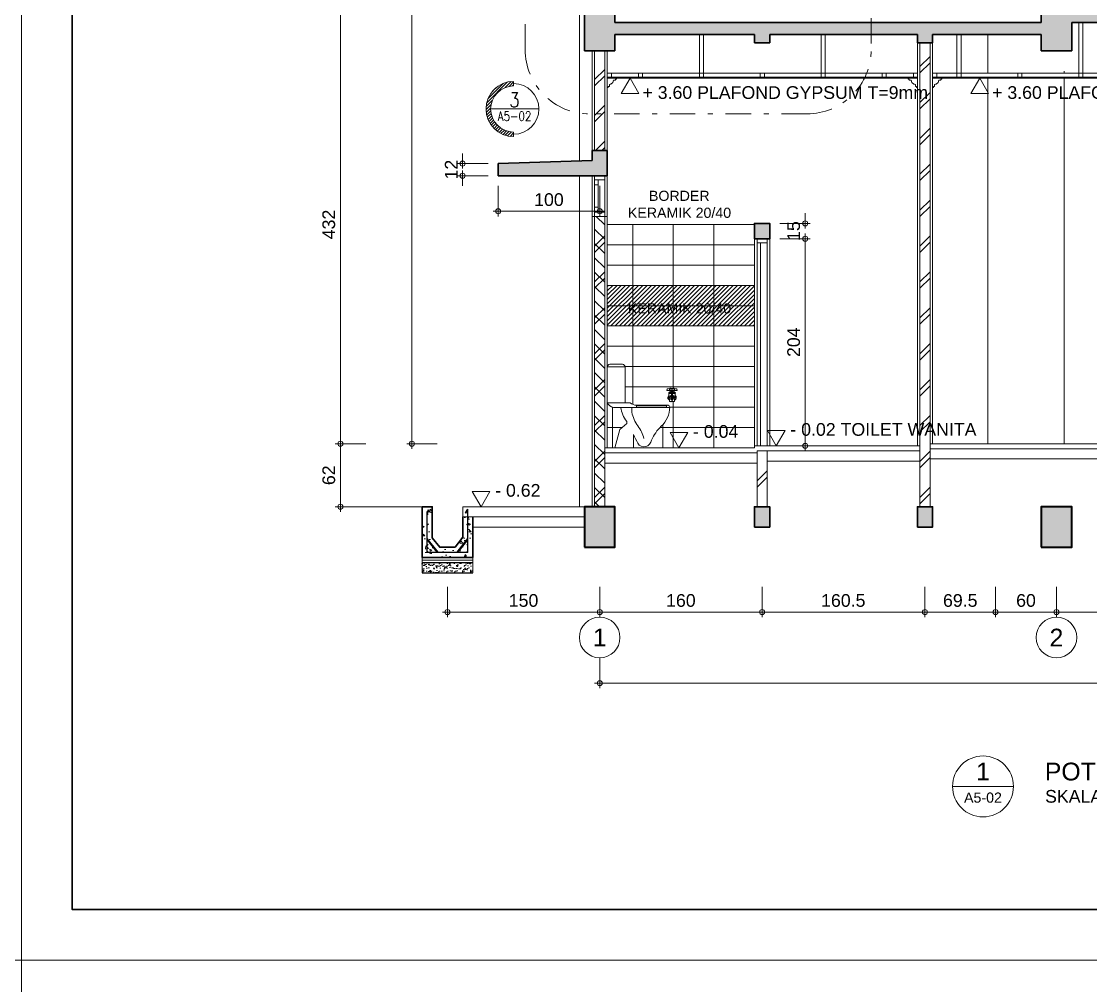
# Model space of a CAD drawing. Header units: millimetres. Extents: x -11 to 1625, y -267 to 195.
# Drawn here: x 1079.21 to 1100.28, y 62.5 to 81.49 of the extents above; entities that cross this region are included whole.
import ezdxf
from ezdxf.enums import TextEntityAlignment as Align

# ---------------------------------------------------------------- set-up
doc = ezdxf.new("R2010")
doc.units = ezdxf.units.MM
doc.linetypes.add('DASHDOT', pattern=[1, 0.5, -0.25, 0, -0.25])
for name, color, linetype, lineweight in [('ars', 11, 'Continuous', 5), ('ARSIR BETON', 47, 'Continuous', 5), ('ARSIR WARNA', 43, 'Continuous', 0), ('balok', 111, 'Continuous', 35), ('bata', 5, 'Continuous', 25), ('blk', 1, 'Continuous', 30), ('GRS KOP', 1, 'Continuous', 35), ('kol', 1, 'Continuous', 40), ('kop', 7, 'Continuous', 20), ('kus', 63, 'Continuous', 15), ('lan', 7, 'Continuous', 15), ('not', 7, 'Continuous', 20), ('pla', 213, 'Continuous', 15), ('SANITAIR', 4, 'Continuous', 5), ('sol kol', 8, 'Continuous', 0), ('tem', 5, 'Continuous', 20), ('u', 6, 'Continuous', 20)]:
    doc.layers.add(name, color=color, linetype=linetype, lineweight=lineweight)
doc.styles.add('ATTR', font='romans.shx', dxfattribs={"width": 0.8, "height": 1.735066})
doc.styles.add('BARU', font='complex.shx')
doc.styles.add('S', font='SIMPLEX', dxfattribs={"width": 1.1})
doc.styles.get("Standard").update_dxf_attribs({"font": 'ARIALUNI.TTF'})
doc.linetypes.add('BATTING', pattern='A,0.0001,-0.1,[134,ltypeshp.shx,S=0.1,R=0,X=-0.1,Y=0],-0.2,[134,ltypeshp.shx,S=0.1,R=180,X=0.1,Y=0],-0.1', length=0.4001)
doc.dimstyles.new('SK 50', dxfattribs={"dimtxt": 0.25, "dimasz": 0.1, "dimexe": 0, "dimexo": 0, "dimgap": 0.1, "dimtad": 1, "dimdec": 0, "dimlfac": 50, "dimzin": 12, "dimdsep": 46, "dimtxsty": 'Standard', "dimblk": 'BULAT', "dimcen": 0.1, "dimclrd": 256, "dimclre": 256, "dimclrt": 256, "dimadec": 0, "dimazin": 3, "dimtfac": 1, "dimtdec": 0, "dimtofl": 0, "dimtmove": 0, "dimatfit": 3, "dimldrblk": 'BULAT', "dimfxl": 0, "dimtolj": 1, "dimtzin": 0, "dimlwd": -1, "dimlwe": -1, "dimarcsym": 0})

# ---------------------------------------------------------------- blocks, each defined once
blk = doc.blocks.new('kop')
at = {"layer": 'GRS KOP'}
blk.add_lwpolyline([(1, 54), (83, 54), (83, 1), (1, 1)], close=True, dxfattribs=at)
at = {"layer": 'kop', "color": 7}
for p, q in [((84, 55), (0, 55)), ((0, 55), (0, 0)), ((84, 55), (84, 0)), ((84, 55), (84, 0)), ((0, 0), (84, 0))]:
    blk.add_line(p, q, dxfattribs=at)
at = {"layer": 'kop', "style": 'BARU', "flags": 4}
for p, height in [((73.8, 5.4), 0.35), ((80.303, 5.382), 0.25), ((73.8, 4.9), 0.35), ((80.303, 4.882), 0.25), ((73.8, 4.4), 0.35), ((80.303, 4.382), 0.25)]:
    blk.add_attdef('-', p, '', height=height, dxfattribs=at)
at = {"layer": 'kop', "flags": 4}
for tag, p in [('AR-00', (78.057, 2.648)), ('00', (81.238, 2.647))]:
    blk.add_attdef(tag, text='', height=0.35, dxfattribs=at).set_placement(p, align=Align.MIDDLE)
blk = doc.blocks.new('BULAT')
for p, q in [((-1, 0), (1, 0)), ((0, -1), (0, 1))]:
    blk.add_line(p, q)
blk.add_circle((0, 0), 0.5)
blk = doc.blocks.new('*D1574')
at = {"layer": 'Defpoints', "color": 0, "ltscale": 0.15}
for p in [(1099.609, 70.358), (1103.609, 70.358), (1103.609, 69.858)]:
    blk.add_point(p, dxfattribs=at)
at = {"layer": 'u', "ltscale": 0.15}
for p, q in [((1099.609, 70.358), (1099.609, 69.858)), ((1103.609, 70.358), (1103.609, 69.858)), ((1099.709, 69.858), (1103.509, 69.858))]:
    blk.add_line(p, q, dxfattribs=at)
at = {"layer": 'u', "ltscale": 0.15, "xscale": 0.1, "yscale": 0.1, "zscale": 0.1, "rotation": 180}
blk.add_blockref('BULAT', (1099.609, 69.858), dxfattribs=at)
at = {"layer": 'u', "ltscale": 0.15, "xscale": 0.1, "yscale": 0.1, "zscale": 0.1}
blk.add_blockref('BULAT', (1103.609, 69.858), dxfattribs=at)
at = {"layer": 'u', "ltscale": 0.15, "insert": (1101.609, 70.085), "char_height": 0.25, "attachment_point": 5}
blk.add_mtext('\\A1;200', dxfattribs=at)
blk = doc.blocks.new('*D1575')
at = {"layer": 'Defpoints', "color": 0, "ltscale": 0.15}
for p in [(1090.609, 70.358), (1093.809, 70.358), (1093.809, 69.858)]:
    blk.add_point(p, dxfattribs=at)
at = {"layer": 'u', "ltscale": 0.15}
for p, q in [((1090.609, 70.358), (1090.609, 69.858)), ((1093.809, 70.358), (1093.809, 69.858)), ((1090.709, 69.858), (1093.709, 69.858))]:
    blk.add_line(p, q, dxfattribs=at)
at = {"layer": 'u', "ltscale": 0.15, "xscale": 0.1, "yscale": 0.1, "zscale": 0.1, "rotation": 180}
blk.add_blockref('BULAT', (1090.609, 69.858), dxfattribs=at)
at = {"layer": 'u', "ltscale": 0.15, "xscale": 0.1, "yscale": 0.1, "zscale": 0.1}
blk.add_blockref('BULAT', (1093.809, 69.858), dxfattribs=at)
at = {"layer": 'u', "ltscale": 0.15, "insert": (1092.209, 70.085), "char_height": 0.25, "attachment_point": 5}
blk.add_mtext('\\A1;160', dxfattribs=at)
blk = doc.blocks.new('*D1578')
at = {"layer": 'Defpoints', "color": 0, "ltscale": 0.15}
for p in [(1090.609, 68.958), (1112.609, 68.958), (1112.609, 68.458)]:
    blk.add_point(p, dxfattribs=at)
at = {"layer": 'u', "ltscale": 0.15}
for p, q in [((1090.609, 68.958), (1090.609, 68.458)), ((1112.609, 68.958), (1112.609, 68.458)), ((1090.709, 68.458), (1112.509, 68.458))]:
    blk.add_line(p, q, dxfattribs=at)
at = {"layer": 'u', "ltscale": 0.15, "xscale": 0.1, "yscale": 0.1, "zscale": 0.1, "rotation": 180}
blk.add_blockref('BULAT', (1090.609, 68.458), dxfattribs=at)
at = {"layer": 'u', "ltscale": 0.15, "xscale": 0.1, "yscale": 0.1, "zscale": 0.1}
blk.add_blockref('BULAT', (1112.609, 68.458), dxfattribs=at)
at = {"layer": 'u', "ltscale": 0.15, "insert": (1101.609, 68.685), "char_height": 0.25, "attachment_point": 5}
blk.add_mtext('\\A1;1100', dxfattribs=at)
blk = doc.blocks.new('PEILA')
blk.add_lwpolyline([(-0.188, -0.325), (0.188, -0.325), (0, 0)], close=True)
at = {"style": 'S', "width": 1.1, "flags": 4}
blk.add_attdef('CAT', (0.265, -0.289), '', height=0.2, dxfattribs=at)
blk = doc.blocks.new('Ndtpd')
blk.add_line((0.747, 0), (-0.747, 0))
blk.add_circle((0, 0), 0.747)
at = {"flags": 4}
for tag, height, p in [('NO', 0.5, (0, 0.148)), ('NOLBR', 0.3, (0, -0.398))]:
    blk.add_attdef(tag, text='', height=height, dxfattribs=at).set_placement(p, align=Align.CENTER)
for tag, p, height in [('NDTPD', (1.516, 0.148), 0.5), ('SKALA', (1.523, -0.398), 0.3)]:
    blk.add_attdef(tag, p, '', height=height, dxfattribs=at)
blk = doc.blocks.new('*D1519')
at = {"layer": 'Defpoints', "color": 0, "ltscale": 0.15}
for p in [(1085.999, 81.813), (1085.499, 73.173), (1085.999, 73.173)]:
    blk.add_point(p, dxfattribs=at)
at = {"layer": 'u', "ltscale": 0.15}
for p, q in [((1085.999, 81.813), (1085.499, 81.813)), ((1085.499, 81.713), (1085.499, 73.273)), ((1085.999, 73.173), (1085.499, 73.173))]:
    blk.add_line(p, q, dxfattribs=at)
at = {"layer": 'u', "ltscale": 0.15, "xscale": 0.1, "yscale": 0.1, "zscale": 0.1}
for p, rotation in [((1085.499, 81.813), 90), ((1085.499, 73.173), 270)]:
    blk.add_blockref('BULAT', p, dxfattribs=dict(at, rotation=rotation))
at = {"layer": 'u', "ltscale": 0.15, "insert": (1085.272, 77.493), "char_height": 0.25, "attachment_point": 5, "rotation": 90}
blk.add_mtext('\\A1;432', dxfattribs=at)
blk = doc.blocks.new('*D1524')
at = {"layer": 'Defpoints', "color": 0, "ltscale": 0.15}
for p in [(1085.999, 73.173), (1085.499, 71.933), (1085.999, 71.933)]:
    blk.add_point(p, dxfattribs=at)
at = {"layer": 'u', "ltscale": 0.15}
for p, q in [((1085.999, 73.173), (1085.499, 73.173)), ((1085.499, 73.073), (1085.499, 72.033)), ((1085.999, 71.933), (1085.499, 71.933))]:
    blk.add_line(p, q, dxfattribs=at)
at = {"layer": 'u', "ltscale": 0.15, "xscale": 0.1, "yscale": 0.1, "zscale": 0.1}
for p, rotation in [((1085.499, 73.173), 90), ((1085.499, 71.933), 270)]:
    blk.add_blockref('BULAT', p, dxfattribs=dict(at, rotation=rotation))
at = {"layer": 'u', "ltscale": 0.15, "insert": (1085.272, 72.553), "char_height": 0.25, "attachment_point": 5, "rotation": 90}
blk.add_mtext('\\A1;62', dxfattribs=at)
blk = doc.blocks.new('*D1525')
at = {"layer": 'Defpoints', "color": 0, "ltscale": 0.15}
for p in [(1087.409, 105.453), (1086.909, 73.173), (1087.409, 73.173)]:
    blk.add_point(p, dxfattribs=at)
at = {"layer": 'u', "ltscale": 0.15}
for p, q in [((1087.409, 105.453), (1086.909, 105.453)), ((1086.909, 105.353), (1086.909, 73.273)), ((1087.409, 73.173), (1086.909, 73.173))]:
    blk.add_line(p, q, dxfattribs=at)
at = {"layer": 'u', "ltscale": 0.15, "xscale": 0.1, "yscale": 0.1, "zscale": 0.1}
for p, rotation in [((1086.909, 105.453), 90), ((1086.909, 73.173), 270)]:
    blk.add_blockref('BULAT', p, dxfattribs=dict(at, rotation=rotation))
at = {"layer": 'u', "ltscale": 0.15, "insert": (1086.682, 89.313), "char_height": 0.25, "attachment_point": 5, "rotation": 90}
blk.add_mtext('\\A1;1614', dxfattribs=at)
blk = doc.blocks.new('PEIL')
blk.add_lwpolyline([(-0.188, 0.325), (0.188, 0.325), (0, 0)], close=True)
at = {"style": 'S', "width": 1.1, "flags": 4}
blk.add_attdef('CAT', (0.265, 0.036), '', height=0.2, dxfattribs=at)
blk = doc.blocks.new('NAV')
blk.add_circle((0, -0.4), 0.4)
at = {"style": 'S', "width": 0.75, "flags": 4}
blk.add_attdef('AV', text='', height=0.3, dxfattribs=at).set_placement((0, -0.4), align=Align.MIDDLE)
blk = doc.blocks.new('*D1530')
at = {"layer": 'Defpoints', "color": 0, "ltscale": 0.15}
for p in [(1087.609, 70.358), (1090.609, 70.358), (1090.609, 69.858)]:
    blk.add_point(p, dxfattribs=at)
at = {"layer": 'u', "ltscale": 0.15}
for p, q in [((1087.609, 70.358), (1087.609, 69.858)), ((1090.609, 70.358), (1090.609, 69.858)), ((1087.709, 69.858), (1090.509, 69.858))]:
    blk.add_line(p, q, dxfattribs=at)
at = {"layer": 'u', "ltscale": 0.15, "xscale": 0.1, "yscale": 0.1, "zscale": 0.1, "rotation": 180}
blk.add_blockref('BULAT', (1087.609, 69.858), dxfattribs=at)
at = {"layer": 'u', "ltscale": 0.15, "xscale": 0.1, "yscale": 0.1, "zscale": 0.1}
blk.add_blockref('BULAT', (1090.609, 69.858), dxfattribs=at)
at = {"layer": 'u', "ltscale": 0.15, "insert": (1089.109, 70.085), "char_height": 0.25, "attachment_point": 5}
blk.add_mtext('\\A1;150', dxfattribs=at)
blk = doc.blocks.new('*D1531')
at = {"layer": 'Defpoints', "color": 0, "ltscale": 0.15}
for p in [(1093.809, 70.358), (1097.019, 70.358), (1097.019, 69.858)]:
    blk.add_point(p, dxfattribs=at)
at = {"layer": 'u', "ltscale": 0.15}
for p, q in [((1093.809, 70.358), (1093.809, 69.858)), ((1097.019, 70.358), (1097.019, 69.858)), ((1093.909, 69.858), (1096.919, 69.858))]:
    blk.add_line(p, q, dxfattribs=at)
at = {"layer": 'u', "ltscale": 0.15, "xscale": 0.1, "yscale": 0.1, "zscale": 0.1, "rotation": 180}
blk.add_blockref('BULAT', (1093.809, 69.858), dxfattribs=at)
at = {"layer": 'u', "ltscale": 0.15, "xscale": 0.1, "yscale": 0.1, "zscale": 0.1}
blk.add_blockref('BULAT', (1097.019, 69.858), dxfattribs=at)
at = {"layer": 'u', "ltscale": 0.15, "insert": (1095.409, 70.085), "char_height": 0.25, "attachment_point": 5}
blk.add_mtext('\\A1;160.5', dxfattribs=at)
blk = doc.blocks.new('*D1532')
at = {"layer": 'Defpoints', "color": 0, "ltscale": 0.15}
for p in [(1098.409, 70.358), (1099.609, 70.358), (1099.609, 69.858)]:
    blk.add_point(p, dxfattribs=at)
at = {"layer": 'u', "ltscale": 0.15}
for p, q in [((1098.409, 70.358), (1098.409, 69.858)), ((1099.609, 70.358), (1099.609, 69.858)), ((1098.509, 69.858), (1099.509, 69.858))]:
    blk.add_line(p, q, dxfattribs=at)
at = {"layer": 'u', "ltscale": 0.15, "xscale": 0.1, "yscale": 0.1, "zscale": 0.1, "rotation": 180}
blk.add_blockref('BULAT', (1098.409, 69.858), dxfattribs=at)
at = {"layer": 'u', "ltscale": 0.15, "xscale": 0.1, "yscale": 0.1, "zscale": 0.1}
blk.add_blockref('BULAT', (1099.609, 69.858), dxfattribs=at)
at = {"layer": 'u', "ltscale": 0.15, "insert": (1099.009, 70.085), "char_height": 0.25, "attachment_point": 5}
blk.add_mtext('\\A1;60', dxfattribs=at)
blk = doc.blocks.new('*D1533')
at = {"layer": 'Defpoints', "color": 0, "ltscale": 0.15}
for p in [(1097.019, 70.358), (1098.409, 70.358), (1098.409, 69.858)]:
    blk.add_point(p, dxfattribs=at)
at = {"layer": 'u', "ltscale": 0.15}
for p, q in [((1097.019, 70.358), (1097.019, 69.858)), ((1098.409, 70.358), (1098.409, 69.858)), ((1097.119, 69.858), (1098.309, 69.858))]:
    blk.add_line(p, q, dxfattribs=at)
at = {"layer": 'u', "ltscale": 0.15, "xscale": 0.1, "yscale": 0.1, "zscale": 0.1, "rotation": 180}
blk.add_blockref('BULAT', (1097.019, 69.858), dxfattribs=at)
at = {"layer": 'u', "ltscale": 0.15, "xscale": 0.1, "yscale": 0.1, "zscale": 0.1}
blk.add_blockref('BULAT', (1098.409, 69.858), dxfattribs=at)
at = {"layer": 'u', "ltscale": 0.15, "insert": (1097.714, 70.085), "char_height": 0.25, "attachment_point": 5}
blk.add_mtext('\\A1;69.5', dxfattribs=at)
blk = doc.blocks.new('Spwc1')
for p, q in [((-0.175, 0.798), (0, 0.798)), ((-0.175, 0.442), (-0.175, 0.798)), ((-0.15, 0.823), (-0.025, 0.823)), ((0, 0.442), (0, 0.798)), ((-0.225, 0.442), (0, 0.442)), ((-0.615, 0.398), (-0.06, 0.398)), ((-0.598, 0.42), (-0.289, 0.42)), ((-0.582, 0.415), (-0.598, 0.42)), ((-0.582, 0.415), (-0.289, 0.415)), ((-0.582, 0.415), (-0.582, 0.398)), ((-0.289, 0.42), (-0.289, 0.398)), ((-0.243, 0.398), (-0.243, 0.351)), ((-0.546, 0), (-0.546, 0.227)), ((-0.192, 0.24), (-0.192, 0.26)), ((-0.124, 0.179), (-0.192, 0.24)), ((-0.258, 0.131), (-0.258, 0)), ((-0.074, 0), (-0.124, 0.179)), ((-0.546, 0), (-0.074, 0))]:
    blk.add_line(p, q)
for centre, radius, start, end in [((-0.15, 0.798), 0.025, 90, 180), ((-0.025, 0.798), 0.025, 0, 90), ((-0.29, 0.525), 0.105, 270.7547, 308.2227), ((-0.084, 0.492), 0.0975, 283.9337, 329.4077), ((-0.598, 0.402), 0.0175, 90, 179.6021), ((-0.361, 0.401), 0.254, 179.6021, 228.1227), ((-0.544, 0.4), 0.305, 322.7928, 350.8048), ((-0.447, 0.452), 0.32, 323.0728, 350.3665), ((-0.844, -0.109), 0.449, 24.4454, 45.7283), ((-0.022, 0.008), 0.348, 143.4777, 166.0357), ((5.182, -2.569), 6.073, 153.6066, 154.5116), ((-0.362, 0.084), 0.0735, 185.5491, 328.139)]:
    blk.add_arc(centre, radius, start, end)
blk = doc.blocks.new('KRAN DPN')
for p, q in [((-0.0255, 0.044), (0, 0.044)), ((-0.012, 0.0236), (-0.012, 0.0058)), ((-0.012, 0.0236), (0, 0.0236)), ((-0.005, 0.0356), (-0.0116, 0.0311)), ((-0.0069, 0.0496), (-0.0069, 0.044)), ((-0.0068, 0.056), (-0.0068, 0.0577)), ((-0.005, 0.0356), (0, 0.0356)), ((-0.0044, 0.044), (-0.0044, 0.0357)), ((-0.0044, 0.0436), (-0.0044, 0.0357)), ((0, 0.0556), (-0.0009, 0.0556)), ((0, 0.0556), (0.0009, 0.0556)), ((0.0255, 0.044), (0, 0.044)), ((0.005, 0.0356), (0, 0.0356)), ((0.012, 0.0236), (0, 0.0236)), ((0.0044, 0.044), (0.0044, 0.0357)), ((0.005, 0.0356), (0.0116, 0.0311)), ((0.0068, 0.056), (0.0068, 0.0577)), ((0.0069, 0.0496), (0.0069, 0.044)), ((0.012, 0.0236), (0.012, 0.0058)), ((-0.0084, -0.0295), (-0.0084, -0.0107)), ((0.0084, -0.0295), (0.0084, -0.0107))]:
    blk.add_line(p, q)
for points in [[(-0.0093, 0.0249, -0.135076), (-0.01, 0.0251, -0.106889), (-0.0107, 0.0258, -0.081996), (-0.0112, 0.0268, -0.070252), (-0.0114, 0.0281, -0.070252), (-0.0112, 0.0295, -0.081996), (-0.0107, 0.0305, -0.106889), (-0.01, 0.0312, -0.135076), (-0.0093, 0.0314, -0.135076), (-0.0086, 0.0312, -0.106889), (-0.0078, 0.0305, -0.081996), (-0.0073, 0.0295, -0.070252), (-0.0071, 0.0281, -0.070252), (-0.0073, 0.0268, -0.081996), (-0.0078, 0.0258, -0.106889), (-0.0086, 0.0251, -0.135076)], [(0.0093, 0.0249, 0.135076), (0.01, 0.0251, 0.106889), (0.0107, 0.0258, 0.081996), (0.0112, 0.0268, 0.070252), (0.0114, 0.0281, 0.070252), (0.0112, 0.0295, 0.081996), (0.0107, 0.0305, 0.106889), (0.01, 0.0312, 0.135076), (0.0093, 0.0314, 0.135076), (0.0086, 0.0312, 0.106889), (0.0078, 0.0305, 0.081996), (0.0073, 0.0295, 0.070252), (0.0071, 0.0281, 0.070252), (0.0073, 0.0268, 0.081996), (0.0078, 0.0258, 0.106889), (0.0086, 0.0251, 0.135076)], [(-0.0084, -0.0295, 0.335448), (-0.0082, -0.0298, 0.039851), (-0.0059, -0.0302, 0.01707), (-0.0035, -0.0304, 0.012148), (0, -0.0305, 0.012148), (0.0035, -0.0304, 0.01707), (0.0059, -0.0302, 0.039851), (0.0082, -0.0298, 0.335448), (0.0084, -0.0295, 0.335448), (0.0082, -0.0293, 0.039851), (0.0059, -0.0288, 0.01707), (0.0035, -0.0286, 0.012148), (0, -0.0285, 0.012148), (-0.0035, -0.0286, 0.01707), (-0.0059, -0.0288, 0.039851), (-0.0082, -0.0293, 0.335448)]]:
    blk.add_lwpolyline(points, format="xyb", close=True)
for points in [[(0, 0.0252, -0.069918), (-0.002, 0.0255, -0.08174), (-0.0035, 0.0262, -0.106925), (-0.0045, 0.0273, -0.135638), (-0.0048, 0.0284, -0.135638), (-0.0045, 0.0295, -0.106925), (-0.0035, 0.0306, -0.08174), (-0.002, 0.0313, -0.069918), (0, 0.0316, -0.069918)], [(0, 0.0252, 0.069918), (0.002, 0.0255, 0.08174), (0.0035, 0.0262, 0.106925), (0.0045, 0.0273, 0.135638), (0.0048, 0.0284, 0.135638), (0.0045, 0.0295, 0.106925), (0.0035, 0.0306, 0.08174), (0.002, 0.0313, 0.069918), (0, 0.0316, 0.069918)]]:
    blk.add_lwpolyline(points, format="xyb")
for centre, radius, start, end in [((-0.0178, 0.0468), 0.0082, 86.02104, 200.2935), ((-0.0006, -0.0034), 0.0192, 126.52749, 246.031), ((-0.0014, -0.0518), 0.1079, 89.27318, 98.43662), ((-0.0086, 0.0266), 0.0054, 124.3, 175.21855), ((-0.0086, 0.0278), 0.0054, 188.1598, 231.4655), ((0.0126, -0.002), 0.0258, 162.54633, 215.45523), ((0.0072, -0.0035), 0.0172, 149.73554, 204.84769), ((0, 0), 0.00923, 33.98684, 146.01316), ((-0.0009, 0.0496), 0.006, 90, 180), ((0.0002, 0.0318), 0.0269, 90.41615, 105.0874), ((-0.0002, 0.0318), 0.0269, 74.9126, 89.58385), ((0.0014, -0.0518), 0.1079, 81.56338, 90.72682), ((0.0009, 0.0496), 0.006, 0, 90), ((-0.0072, -0.0035), 0.0172, 335.15231, 30.26446), ((0.0006, -0.0034), 0.0192, 293.969, 53.47251), ((-0.0126, -0.002), 0.0258, 324.54477, 17.45367), ((0.0086, 0.0266), 0.0054, 4.78145, 55.7), ((0.0086, 0.0278), 0.0054, 308.5345, 351.8402), ((0.0178, 0.0468), 0.0082, 339.7065, 93.97896)]:
    blk.add_arc(centre, radius, start, end)
blk = doc.blocks.new('*D1544')
at = {"layer": 'Defpoints', "color": 0, "ltscale": 0.15}
for p in [(1088.609, 78.253), (1090.609, 78.253), (1090.609, 77.753)]:
    blk.add_point(p, dxfattribs=at)
at = {"layer": 'u', "ltscale": 0.15}
for p, q in [((1088.609, 78.253), (1088.609, 77.753)), ((1090.609, 78.253), (1090.609, 77.753)), ((1088.709, 77.753), (1090.509, 77.753))]:
    blk.add_line(p, q, dxfattribs=at)
at = {"layer": 'u', "ltscale": 0.15, "xscale": 0.1, "yscale": 0.1, "zscale": 0.1, "rotation": 180}
blk.add_blockref('BULAT', (1088.609, 77.753), dxfattribs=at)
at = {"layer": 'u', "ltscale": 0.15, "xscale": 0.1, "yscale": 0.1, "zscale": 0.1}
blk.add_blockref('BULAT', (1090.609, 77.753), dxfattribs=at)
at = {"layer": 'u', "ltscale": 0.15, "insert": (1089.609, 77.981), "char_height": 0.25, "attachment_point": 5}
blk.add_mtext('\\A1;100', dxfattribs=at)
blk = doc.blocks.new('*D1545')
at = {"layer": 'Defpoints', "color": 0, "ltscale": 0.15}
for p in [(1088.409, 78.693), (1087.909, 78.453), (1088.409, 78.453)]:
    blk.add_point(p, dxfattribs=at)
at = {"layer": 'u', "ltscale": 0.15}
for p, q in [((1087.909, 78.793), (1087.909, 78.893)), ((1088.409, 78.693), (1087.909, 78.693)), ((1088.409, 78.453), (1087.909, 78.453)), ((1087.909, 78.353), (1087.909, 78.253))]:
    blk.add_line(p, q, dxfattribs=at)
at = {"layer": 'u', "ltscale": 0.15, "xscale": 0.1, "yscale": 0.1, "zscale": 0.1}
for p, rotation in [((1087.909, 78.693), 270), ((1087.909, 78.453), 90)]:
    blk.add_blockref('BULAT', p, dxfattribs=dict(at, rotation=rotation))
at = {"layer": 'u', "ltscale": 0.15, "insert": (1087.684, 78.573), "char_height": 0.25, "attachment_point": 5, "rotation": 90}
blk.add_mtext('\\A1;12', dxfattribs=at)
blk = doc.blocks.new('*D1566')
at = {"layer": 'Defpoints', "color": 0, "ltscale": 0.15}
for p in [(1094.159, 77.213), (1094.159, 73.133), (1094.659, 73.133)]:
    blk.add_point(p, dxfattribs=at)
at = {"layer": 'u', "ltscale": 0.15}
for p, q in [((1094.159, 77.213), (1094.659, 77.213)), ((1094.659, 77.113), (1094.659, 73.233)), ((1094.159, 73.133), (1094.659, 73.133))]:
    blk.add_line(p, q, dxfattribs=at)
at = {"layer": 'u', "ltscale": 0.15, "xscale": 0.1, "yscale": 0.1, "zscale": 0.1}
for p, rotation in [((1094.659, 77.213), 90), ((1094.659, 73.133), 270)]:
    blk.add_blockref('BULAT', p, dxfattribs=dict(at, rotation=rotation))
at = {"layer": 'u', "ltscale": 0.15, "insert": (1094.432, 75.173), "char_height": 0.25, "attachment_point": 5, "rotation": 90}
blk.add_mtext('\\A1;204', dxfattribs=at)
blk = doc.blocks.new('*D1567')
at = {"layer": 'Defpoints', "color": 0, "ltscale": 0.15}
for p in [(1094.159, 77.513), (1094.159, 77.213), (1094.659, 77.213)]:
    blk.add_point(p, dxfattribs=at)
at = {"layer": 'u', "ltscale": 0.15}
for p, q in [((1094.659, 77.613), (1094.659, 77.713)), ((1094.159, 77.513), (1094.659, 77.513)), ((1094.159, 77.213), (1094.659, 77.213)), ((1094.659, 77.113), (1094.659, 77.013))]:
    blk.add_line(p, q, dxfattribs=at)
at = {"layer": 'u', "ltscale": 0.15, "xscale": 0.1, "yscale": 0.1, "zscale": 0.1}
for p, rotation in [((1094.659, 77.513), 270), ((1094.659, 77.213), 90)]:
    blk.add_blockref('BULAT', p, dxfattribs=dict(at, rotation=rotation))
at = {"layer": 'u', "ltscale": 0.15, "insert": (1094.432, 77.363), "char_height": 0.25, "attachment_point": 5, "rotation": 90}
blk.add_mtext('\\A1;15', dxfattribs=at)
blk = doc.blocks.new('NOT15')
at = {"layer": 'not'}
h = blk.add_hatch(dxfattribs=at)
h.set_pattern_fill('ANSI31', color=4, scale=0.324348, style=0)
h.set_pattern_definition([(45, (3660.145562, 1556.199183), (-0.0286686186, 0.0286686186), [])])
edge = h.paths.add_edge_path()
edge.add_line((0, 1.016), (0, 0.928))
edge.add_arc((0, 0.486), 0.442, 90, 270)
edge.add_line((0, 0.044), (0, -0.044))
edge.add_arc((0, 0.486), 0.53, 90, 270, ccw=False)
at = {"layer": 'not', "color": 4}
blk.add_lwpolyline([(0, 1.016), (0, 0.928, 1), (0, 0.044), (0, -0.044, -1)], format="xyb", close=True, dxfattribs=at)
blk.add_lwpolyline([(-0.442, 0.486), (0.486, 0.486)], dxfattribs=at)
blk.add_arc((0, 0.486), 0.486, 270, 90, dxfattribs=at)
at = {"style": 'ATTR', "width": 0.8}
for tag, height, p in [('NOT', 0.281, (0.015, 0.661)), ('AR-OO', 0.181, (0.017, 0.348))]:
    blk.add_attdef(tag, text='', height=height, dxfattribs=at).set_placement(p, align=Align.MIDDLE_CENTER)

msp = doc.modelspace()

# ---------------------------------------------------------------- hatches: boundary and pattern name
at = {"layer": 'ars'}
h = msp.add_hatch(dxfattribs=at)
h.set_pattern_fill('TEMBOK', color=256, scale=0.5)
h.set_pattern_definition([(45, (1062.61777, -23.2048), (-0.3535534, 0.3535534), []), (45, (1062.74277, -23.2048), (-0.3535534, 0.3535534), [])])
h.paths.add_polyline_path([(1090.5093291, 78.9532273), (1090.5093291, 80.9132273), (1090.7093291, 80.9132273), (1090.7093291, 78.9532273)])
h = msp.add_hatch(dxfattribs=at)
h.set_pattern_fill('TEMBOK', color=256, scale=0.5)
h.set_pattern_definition([(45, (1069.02777, -26.4848), (-0.3535534, 0.3535534), []), (45, (1069.15277, -26.4848), (-0.3535534, 0.3535534), [])])
h.paths.add_polyline_path([(1096.9193291, 71.9332273), (1096.9193291, 81.0732273), (1097.1193291, 81.0732273), (1097.1193291, 71.9332273)])
h = msp.add_hatch(dxfattribs=at)
h.set_pattern_fill('TEMBOK', color=256, scale=0.5)
h.set_pattern_definition([(45, (1062.61777, -26.4848), (-0.3535534, 0.3535534), []), (45, (1062.74277, -26.4848), (-0.3535534, 0.3535534), [])])
h.paths.add_polyline_path([(1090.5093291, 71.9332273), (1090.5093291, 77.6532273), (1090.7093291, 77.6532273), (1090.7093291, 71.9332273)])
h = msp.add_hatch(dxfattribs=at)
h.set_pattern_fill('_USER', color=256, scale=0.2, angle=135, pattern_type=0)
h.set_pattern_definition([(135, (895.83448, 62.49157), (-0.14142136, -0.14142136), [])])
h.paths.add_polyline_path([(1090.7093291, 77.6532273), (1090.5093291, 77.6532273), (1090.5093291, 71.9332273), (1090.7093291, 71.9332273)])
h = msp.add_hatch(dxfattribs=at)
h.set_pattern_fill('_USER', color=256, scale=0.06, angle=45, pattern_type=0)
h.set_pattern_definition([(45, (1090.75933, 75.25323), (-0.0424264, 0.0424264), [])])
h.paths.add_polyline_path([(1093.6593291, 76.2932273), (1092.4593291, 76.2932273), (1092.4593291, 75.7532273), (1093.6593291, 75.7532273)])
h.paths.add_polyline_path([(1093.6593291, 75.7532273), (1092.4593291, 75.7532273), (1092.4593291, 75.4932273), (1093.6593291, 75.4932273)])
h.paths.add_polyline_path([(1092.4593291, 75.7532273), (1091.2593291, 75.7532273), (1091.2593291, 75.4932273), (1092.4593291, 75.4932273)])
h.paths.add_polyline_path([(1092.4593291, 76.2932273), (1091.2593291, 76.2932273), (1091.2593291, 75.7532273), (1092.4593291, 75.7532273)])
h.paths.add_polyline_path([(1091.2593291, 76.2932273), (1090.7593291, 76.2932273), (1090.7593291, 75.7532273), (1091.2593291, 75.7532273)])
h.paths.add_polyline_path([(1091.2593291, 75.7532273), (1090.7593291, 75.7532273), (1090.7593291, 75.4932273), (1091.2593291, 75.4932273)])
h = msp.add_hatch(dxfattribs=at)
h.set_pattern_fill('TEMBOK', color=256, scale=0.5)
h.set_pattern_definition([(45, (1065.81777, -30.4048), (-0.3535534, 0.3535534), []), (45, (1065.94277, -30.4048), (-0.3535534, 0.3535534), [])])
h.paths.add_polyline_path([(1093.7093291, 71.9332273), (1093.7093291, 73.0332273), (1093.9093291, 73.0332273), (1093.9093291, 71.9332273)])
at = {"layer": 'ARSIR BETON'}
h = msp.add_hatch(dxfattribs=at)
h.set_pattern_fill('AR-CONC', color=256, scale=0.0025, style=0)
h.set_pattern_definition([(130, (1338.99003, -1.53525), (-0.4554469, -0.0398464), [0.04762345, -0.523858]), (185, (1338.99003, -1.53525), (0.0881042, 0.4776261), [0.0380988, -0.4190864]), (79.549, (1338.95207, -1.53857), (-0.3673443, 0.4377775), [0.0404737, -0.44521055]), (133.8158, (1338.99, -1.40826), (-0.6776756, -0.1051024), [0.0714352, -0.785787]), (83.3644, (1338.93355, -1.417), (-0.5934913, 0.6185438), [0.0607105, -0.6678158]), (188.816, (1338.99, -1.40826), (-0.5934922, 0.6185427), [0.0571481, -0.6286296]), (159, (1338.92653, -1.44), (-0.3790249, -0.2556555), [0.04762345, -0.523858]), (214, (1338.92653, -1.44), (-0.15450006, 0.460455), [0.0380988, -0.4190864]), (108.5486, (1338.89494, -1.4613), (-0.5335239, 0.2048005), [0.0404737, -0.44521055]), (142.5, (1338.99003, -1.53525), (-0.00772126, 0.21138073), [0, -0.41400656, 0, -0.4254362, 0, -0.42067384]), (172.5, (1338.99003, -1.53525), (-0.16704373, 0.2504433), [0, -0.24256213, 0, -0.40448187, 0, -0.1603323]), (212.5, (1339.13163, -1.53525), (-0.33896548, -0.0143214), [0, -0.15874485, 0, -0.49528392, 0, -0.65720366]), (222.5, (1339.19512, -1.53525), (-0.37031093, 0.06356416), [0, -0.2063683, 0, -0.32891932, 0, -0.46670985])])
h.paths.add_polyline_path([(1087.3093551, 71.6332305), (1087.1093616, 71.6332305), (1087.1093616, 70.9332532), (1088.1093291, 70.9332532), (1088.1093291, 71.9332208), (1087.9093356, 71.9332208), (1087.9093356, 71.3332402), (1087.7593405, 71.1332467), (1087.4593502, 71.1332467), (1087.3113597, 71.3188703), (1087.3110412, 71.416459), (1087.3093551, 71.4188671)])
h.paths.add_polyline_path([(1087.1093616, 71.7132944), (1087.3093551, 71.7132944), (1087.3093551, 71.9332208), (1087.2093583, 71.9332208), (1087.1093616, 71.9332208)])
h = msp.add_hatch(dxfattribs=at)
h.set_pattern_fill('AR-SAND', color=256, scale=0.002, style=0)
h.set_pattern_definition([(142.5, (848.69943, 18.15007), (0.003199959, 0.09787947), [0, -0.077213493, 0, -0.086357196, 0, -0.08254732]), (172.5, (848.69943, 18.15007), (-0.08990174, 0.143360366), [0, -0.041654648, 0, -0.06959374, 0, -0.026669134]), (212.5, (848.76192, 18.15007), (-0.158193338, 0.000287428), [0, -0.025399175, 0, -0.091437032, 0, -0.119376125]), (222.5, (848.76192, 18.15007), (-0.15270633, 0.04458442), [0, -0.012699588, 0, -0.059942054, 0, -0.068577774])])
h.paths.add_polyline_path([(1088.1093291, 70.633263), (1087.1093616, 70.633263), (1087.1093616, 70.8332565), (1088.1093291, 70.8332565)])
at = {"layer": 'sol kol'}
h = msp.add_hatch(color=256, dxfattribs=at)
h.dxf.hatch_style = 1
h.paths.add_polyline_path([(1103.3093291, 80.9132273), (1103.9093291, 80.9132273), (1103.9093291, 81.4732273), (1112.3093291, 81.4732273), (1112.3093291, 80.9132273), (1112.9093291, 80.9132273), (1112.9093291, 81.4732273), (1116.5593291, 81.4732273), (1116.5593291, 80.9132273), (1116.9593291, 80.9132273), (1116.9593291, 80.1932273), (1117.1593291, 80.1932273), (1117.1593291, 80.9232273), (1119.0093291, 80.9232273), (1119.0093291, 81.1632273), (1117.1593291, 81.2232273), (1117.1593291, 81.7132273), (1099.3093291, 81.7132273), (1099.3093291, 81.4732273), (1090.9093291, 81.4732273), (1090.9093291, 81.7132273), (1090.3093291, 81.7132273), (1090.3093291, 80.9132273), (1090.9093291, 80.9132273), (1090.9093291, 81.2332273), (1093.6593291, 81.2332273), (1093.6593291, 81.0732273), (1093.9593291, 81.0732273), (1093.9593291, 81.2332273), (1096.8693291, 81.2332273), (1096.8693291, 81.0732273), (1097.1693291, 81.0732273), (1097.1693291, 81.2332273), (1099.3093291, 81.2332273), (1099.3093291, 80.9132273), (1099.9093291, 80.9132273), (1099.9093291, 81.4732273), (1103.3093291, 81.4732273)])
h = msp.add_hatch(color=256, dxfattribs=at)
h.dxf.hatch_style = 1
h.paths.add_polyline_path([(1090.7593291, 78.9532273), (1090.4593291, 78.9532273), (1090.4593291, 78.7532273), (1088.6093291, 78.6932273), (1088.6093291, 78.4532273), (1090.7593291, 78.4532273)])
h = msp.add_hatch(color=256, dxfattribs=at)
h.dxf.hatch_style = 1
h.paths.add_polyline_path([(1093.6593291, 77.5132273), (1093.6593291, 77.2132273), (1093.9593291, 77.2132273), (1093.9593291, 77.5132273)])
h = msp.add_hatch(color=256, dxfattribs=at)
h.dxf.hatch_style = 1
h.paths.add_polyline_path([(1090.3093291, 71.1332273), (1090.9093291, 71.1332273), (1090.9093291, 71.9332273), (1090.3093291, 71.9332273)])
h = msp.add_hatch(color=256, dxfattribs=at)
h.dxf.hatch_style = 1
h.paths.add_polyline_path([(1093.9593291, 71.9332273), (1093.6593291, 71.9332273), (1093.6593291, 71.5332273), (1093.9593291, 71.5332273)])
h = msp.add_hatch(color=256, dxfattribs=at)
h.dxf.hatch_style = 1
h.paths.add_polyline_path([(1097.1693291, 71.9332273), (1096.8693291, 71.9332273), (1096.8693291, 71.5332273), (1097.1693291, 71.5332273)])
h = msp.add_hatch(color=256, dxfattribs=at)
h.dxf.hatch_style = 1
h.paths.add_polyline_path([(1099.3093291, 71.1332273), (1099.9093291, 71.1332273), (1099.9093291, 71.9332273), (1099.3093291, 71.9332273)])

# ---------------------------------------------------------------- linework, layer by layer
for p, q in [((1087.1093616, 70.8332565), (1088.1093291, 70.8332565)), ((1087.1093616, 70.633263), (1088.1093291, 70.633263))]:
    msp.add_line(p, q)
at = {"layer": 'ars'}
for p, q in [((1096.8693291, 80.3732273), (1090.7593291, 80.3732273)), ((1105.1093291, 80.3732273), (1097.1693291, 80.3732273)), ((1090.7593291, 77.4932273), (1093.6593291, 77.4932273)), ((1091.2593291, 77.4932273), (1091.2593291, 73.9490581)), ((1092.0593291, 77.4932273), (1092.0593291, 74.2677475)), ((1092.8593291, 77.4932273), (1092.8593291, 73.0932273)), ((1090.7593291, 77.0932273), (1093.6593291, 77.0932273)), ((1092.0593291, 74.0024609), (1092.0593291, 73.0932273)), ((1090.8593291, 73.8946668), (1090.8593291, 73.0932273))]:
    msp.add_line(p, q, dxfattribs=at)
for points in [[(1090.5093291, 78.9532273), (1090.5093291, 80.9132273), (1090.7093291, 80.9132273), (1090.7093291, 78.9532273)], [(1096.9193291, 71.9332273), (1096.9193291, 81.0732273), (1097.1193291, 81.0732273), (1097.1193291, 71.9332273)], [(1090.5093291, 71.9332273), (1090.5093291, 77.6532273), (1090.7093291, 77.6532273), (1090.7093291, 71.9332273)], [(1093.7093291, 71.9332273), (1093.7093291, 73.0332273), (1093.9093291, 73.0332273), (1093.9093291, 71.9332273)], [(1088.1093291, 70.9332532), (1087.1093616, 70.9332532), (1087.1093616, 70.8332565), (1088.1093291, 70.8332565)], [(1088.1093291, 70.633263), (1087.1093616, 70.633263), (1087.1093616, 70.8332565), (1088.1093291, 70.8332565)]]:
    msp.add_lwpolyline(points, close=True, dxfattribs=at)
for points in [[(1090.7593291, 77.0932273), (1093.6593291, 77.0932273)], [(1090.7593291, 76.6932273), (1093.6593291, 76.6932273)], [(1090.7593291, 76.2932273), (1093.6593291, 76.2932273)], [(1090.7593291, 75.8932273), (1093.6593291, 75.8932273)], [(1090.7593291, 75.4932273), (1093.6593291, 75.4932273)], [(1090.7593291, 75.0932273), (1093.6593291, 75.0932273)], [(1091.1091689, 74.6932273), (1093.6593291, 74.6932273)], [(1091.1093291, 74.2932273), (1093.6593291, 74.2932273)], [(1091.9893737, 73.8949488), (1093.6593291, 73.8932273)], [(1091.0544195, 73.4932273), (1090.7593291, 73.4932273)], [(1091.7969269, 73.4932273), (1093.6593291, 73.4932273)]]:
    msp.add_lwpolyline(points, dxfattribs=at)
at = {"layer": 'ARSIR WARNA', "linetype": 'BATTING', "ltscale": 0.12}
msp.add_lwpolyline([(1087.1093616, 70.8832548), (1088.1093291, 70.8832548)], dxfattribs=at)
at = {"layer": 'balok', "ltscale": 0.01}
for points in [[(1087.1093616, 71.9332208), (1087.3093551, 71.9332208), (1087.3093551, 71.3188703), (1087.4593502, 71.1332467), (1087.7593405, 71.1332467), (1087.9093356, 71.3332402), (1087.9093356, 71.7332273)], [(1088.1093291, 71.7332273), (1088.1093291, 70.9332532), (1087.1093616, 70.9332532), (1087.1093616, 71.9332208)], [(1087.1093616, 71.7132944), (1087.1093616, 71.833224)]]:
    msp.add_lwpolyline(points, dxfattribs=at)
at = {"layer": 'bata', "lineweight": 9}
for p, q in [((1088.0043325, 71.8557305), (1088.0043325, 71.0382498)), ((1088.0143322, 71.8874454), (1088.0143322, 71.0282501)), ((1087.2000732, 71.0282501), (1087.2000732, 71.8421664)), ((1087.2100729, 71.0382498), (1087.2100729, 71.8048471)), ((1088.0143322, 71.0282501), (1087.2000732, 71.0282501)), ((1088.0043325, 71.0382498), (1087.2100729, 71.0382498))]:
    msp.add_line(p, q, dxfattribs=at)
at = {"layer": 'bata'}
for p, q in [((1087.9710657, 71.8082205), (1087.9628744, 71.8139561)), ((1087.4275338, 71.0382498), (1087.2100729, 71.310076)), ((1087.4070444, 71.0382498), (1087.2100729, 71.2844643)), ((1088.0043325, 71.3047193), (1087.7911569, 71.0382498)), ((1088.0043325, 71.2791076), (1087.8116463, 71.0382498))]:
    msp.add_line(p, q, dxfattribs=at)
for points in [[(1087.9628744, 71.8139561), (1088.0143322, 71.8874454)], [(1087.9628744, 71.8139561), (1087.9710657, 71.8082205), (1088.0043325, 71.8557305)]]:
    msp.add_lwpolyline(points, dxfattribs=at)
at = {"layer": 'bata', "lineweight": 9}
msp.add_lwpolyline([(1087.2100729, 71.8048471), (1087.222492, 71.7833365), (1087.231152, 71.7883364), (1087.2000732, 71.8421664)], dxfattribs=at)
at = {"layer": 'bata'}
for centre in [(1087.2153744, 71.7849086), (1087.9989638, 71.83576), (1087.2154416, 71.5832321), (1087.2154416, 71.5832321), (1087.999802, 71.5832321), (1088.0032492, 71.5832321), (1088.0032492, 71.5832321), (1087.2162797, 71.0436185), (1087.2174461, 71.1832451), (1087.9989638, 71.0436185), (1088.0018065, 71.1832451)]:
    msp.add_circle(centre, 0.0053687, dxfattribs=at)
at = {"layer": 'blk'}
for p, q in [((1090.3093291, 81.7132273), (1090.3093291, 80.9132273)), ((1090.9093291, 81.7132273), (1090.9093291, 81.4732273)), ((1099.3093291, 81.7132273), (1099.3093291, 81.4732273)), ((1090.9093291, 81.4732273), (1099.3093291, 81.4732273)), ((1099.9093291, 81.4732273), (1103.3093291, 81.4732273)), ((1099.9093291, 81.4732273), (1099.9093291, 80.9132273)), ((1090.9093291, 81.2332273), (1093.6593291, 81.2332273)), ((1090.9093291, 81.2332273), (1090.9093291, 80.9132273)), ((1093.6593291, 81.2332273), (1093.6593291, 81.0732273)), ((1093.9593291, 81.2332273), (1096.8693291, 81.2332273)), ((1093.9593291, 81.0732273), (1093.9593291, 81.2332273)), ((1096.8693291, 81.2332273), (1096.8693291, 81.0732273)), ((1097.1693291, 81.2332273), (1099.3093291, 81.2332273)), ((1097.1693291, 81.0732273), (1097.1693291, 81.2332273)), ((1099.3093291, 81.2332273), (1099.3093291, 80.9132273)), ((1090.3093291, 80.9132273), (1090.9093291, 80.9132273)), ((1090.3093291, 80.9132273), (1090.9093291, 80.9132273)), ((1093.6593291, 81.0732273), (1093.9593291, 81.0732273)), ((1096.8693291, 81.0732273), (1097.1693291, 81.0732273)), ((1099.3093291, 80.9132273), (1099.9093291, 80.9132273)), ((1099.3093291, 80.9132273), (1099.9093291, 80.9132273)), ((1090.4593291, 78.9532273), (1090.7593291, 78.9532273)), ((1090.4593291, 78.9532273), (1090.4593291, 78.7532273)), ((1090.7593291, 78.4532273), (1090.7593291, 78.9532273)), ((1088.6093291, 78.6932273), (1090.4593291, 78.7532273)), ((1088.6093291, 78.6932273), (1088.6093291, 78.4532273)), ((1088.6093291, 78.4532273), (1090.7593291, 78.4532273))]:
    msp.add_line(p, q, dxfattribs=at)
for points in [[(1093.6593291, 77.2132273), (1093.9593291, 77.2132273), (1093.9593291, 77.5132273), (1093.6593291, 77.5132273)], [(1093.6593291, 71.5332273), (1093.9593291, 71.5332273), (1093.9593291, 71.9332273), (1093.6593291, 71.9332273)], [(1096.8693291, 71.5332273), (1097.1693291, 71.5332273), (1097.1693291, 71.9332273), (1096.8693291, 71.9332273)]]:
    msp.add_lwpolyline(points, close=True, dxfattribs=at)
at = {"layer": 'kol'}
for points in [[(1090.3093291, 71.1332273), (1090.9093291, 71.1332273), (1090.9093291, 71.9332273), (1090.3093291, 71.9332273)], [(1099.3093291, 71.1332273), (1099.9093291, 71.1332273), (1099.9093291, 71.9332273), (1099.3093291, 71.9332273)]]:
    msp.add_lwpolyline(points, close=True, dxfattribs=at)
at = {"layer": 'kus'}
for p, q in [((1090.4593291, 78.4532273), (1090.4593291, 77.6532273)), ((1090.5093291, 78.4532273), (1090.5093291, 77.6532273)), ((1090.7093291, 78.4532273), (1090.7093291, 77.6532273)), ((1090.7593291, 78.4532273), (1090.7593291, 77.6532273)), ((1090.7093291, 78.3732273), (1090.5093291, 78.3732273)), ((1090.5793291, 78.2732273), (1090.5093291, 78.2732273)), ((1090.5793291, 78.3732273), (1090.5793291, 77.7332273)), ((1090.5793291, 77.8332273), (1090.5093291, 77.8332273)), ((1090.7093291, 77.7332273), (1090.5093291, 77.7332273)), ((1093.7093291, 77.2132273), (1093.7093291, 73.1332273)), ((1093.7093291, 77.1332273), (1093.9093291, 77.1332273)), ((1093.7793291, 77.1332273), (1093.7793291, 73.1332273)), ((1093.9093291, 77.2132273), (1093.9093291, 73.1332273))]:
    msp.add_line(p, q, dxfattribs=at)
at = {"layer": 'lan'}
for p, q in [((1090.4593291, 80.9132273), (1090.4593291, 78.9532273)), ((1090.7593291, 78.9532273), (1090.7593291, 80.9132273)), ((1093.6593291, 77.2132273), (1093.6593291, 73.1332273)), ((1093.9593291, 73.1332273), (1093.9593291, 77.2132273)), ((1093.6593291, 73.1332273), (1096.9193291, 73.1332273)), ((1093.6593291, 73.1332273), (1093.6593291, 73.0932273)), ((1097.1193291, 73.1732273), (1110.5093291, 73.1732273)), ((1090.7093291, 73.0932273), (1093.6593291, 73.0932273)), ((1090.7093291, 72.9932273), (1093.7093291, 72.9932273)), ((1093.7593291, 73.0332273), (1096.9193291, 73.0332273)), ((1097.1193291, 73.0732273), (1110.4093291, 73.0732273)), ((1090.7093291, 72.7932273), (1093.7093291, 72.7932273)), ((1093.9093291, 72.8332273), (1096.9193291, 72.8332273)), ((1097.1193291, 72.8732273), (1110.1093291, 72.8732273)), ((1085.9993133, 71.9332273), (1087.3093291, 71.9332273)), ((1087.1093616, 71.9332208), (1087.1093616, 71.8052249)), ((1087.1093616, 71.9332208), (1087.1093616, 71.8052249)), ((1087.9093291, 71.9332273), (1087.9093291, 71.7332273)), ((1087.9093291, 71.9332273), (1090.3093291, 71.9332273)), ((1087.9093291, 71.7332273), (1090.3093291, 71.7332273)), ((1088.1093291, 71.5332273), (1090.3093291, 71.5332273))]:
    msp.add_line(p, q, dxfattribs=at)
for points in [[(1090.9193291, 80.3332273), (1090.9193291, 80.3532273), (1090.9393291, 80.3532273), (1090.9393291, 80.3732273), (1090.7593291, 80.3732273), (1090.7593291, 80.1932273), (1090.7793291, 80.1932273), (1090.7793291, 80.2132273), (1090.7993291, 80.2132273), (1090.7993291, 80.2532273, 0.4142135624), (1090.8793291, 80.3332273)], [(1096.7093291, 80.3332273), (1096.7093291, 80.3532273), (1096.6893291, 80.3532273), (1096.6893291, 80.3732273), (1096.8693291, 80.3732273), (1096.8693291, 80.1932273), (1096.8493291, 80.1932273), (1096.8493291, 80.2132273), (1096.8293291, 80.2132273), (1096.8293291, 80.2532273, -0.4142135624), (1096.7493291, 80.3332273)], [(1097.3293291, 80.3332273), (1097.3293291, 80.3532273), (1097.3493291, 80.3532273), (1097.3493291, 80.3732273), (1097.1693291, 80.3732273), (1097.1693291, 80.1932273), (1097.1893291, 80.1932273), (1097.1893291, 80.2132273), (1097.2093291, 80.2132273), (1097.2093291, 80.2532273, 0.4142135624), (1097.2893291, 80.3332273)]]:
    msp.add_lwpolyline(points, format="xyb", close=True, dxfattribs=at)
at = {"layer": 'not', "linetype": 'DASHDOT'}
msp.add_lwpolyline([(1090.409389, 83.9239827), (1094.6912543, 83.9239827, -0.4142135624), (1095.9594479, 82.6557891), (1095.9594479, 80.9389882, -0.4142135624), (1094.6912543, 79.6707946), (1090.409389, 79.6707946, -0.4142135624), (1089.1411954, 80.9389882), (1089.1411954, 82.6557891, -0.4142135624)], format="xyb", close=True, dxfattribs=at)
at = {"layer": 'pla'}
for p, q in [((1100.0493291, 81.4732273), (1100.0493291, 80.3932273)), ((1100.1293291, 81.4732273), (1100.1293291, 80.3932273)), ((1092.5743291, 81.2332273), (1092.5743291, 80.3932273)), ((1092.6543291, 81.2332273), (1092.6543291, 80.3932273)), ((1094.9743291, 81.2332273), (1094.9743291, 80.3932273)), ((1095.0543291, 81.2332273), (1095.0543291, 80.3932273)), ((1097.6493291, 81.2332273), (1097.6493291, 80.3932273)), ((1097.7293291, 81.2332273), (1097.7293291, 80.3932273)), ((1096.8693291, 80.4732273), (1090.7593291, 80.4732273)), ((1096.8693291, 80.3932273), (1090.7593291, 80.3932273)), ((1090.8393291, 80.3932273), (1090.8393291, 80.4732273)), ((1091.3743291, 80.4732273), (1091.3743291, 80.3932273)), ((1091.4543291, 80.4732273), (1091.4543291, 80.3932273)), ((1093.7743291, 80.4732273), (1093.7743291, 80.3932273)), ((1093.8543291, 80.4732273), (1093.8543291, 80.3932273)), ((1096.1743291, 80.4732273), (1096.1743291, 80.3932273)), ((1096.2543291, 80.4732273), (1096.2543291, 80.3932273)), ((1096.7893291, 80.3932273), (1096.7893291, 80.4732273)), ((1105.0893291, 80.4732273), (1097.1693291, 80.4732273)), ((1105.0893291, 80.3932273), (1097.1693291, 80.3932273)), ((1097.2493291, 80.4732273), (1097.2493291, 80.3932273)), ((1098.8493291, 80.4732273), (1098.8493291, 80.3932273)), ((1098.9293291, 80.4732273), (1098.9293291, 80.3932273))]:
    msp.add_line(p, q, dxfattribs=at)
at = {"layer": 'tem'}
for p, q in [((1090.2093291, 87.0932273), (1090.2093291, 78.7438523)), ((1098.2593291, 81.2332273), (1098.2593291, 80.4732273)), ((1096.8693291, 81.0732273), (1096.8693291, 73.1332273)), ((1097.1693291, 73.1732273), (1097.1693291, 81.0732273)), ((1099.7593291, 80.4732273), (1099.7593291, 80.5132273)), ((1098.2593291, 80.3732273), (1098.2593291, 73.1732273)), ((1099.7593291, 73.1732273), (1099.7593291, 80.3732273)), ((1090.2093291, 78.4532273), (1090.2093291, 71.9332273)), ((1090.4593291, 77.6532273), (1090.4593291, 71.9332273)), ((1090.7593291, 77.6532273), (1090.4593291, 77.6532273)), ((1090.7593291, 73.0932273), (1090.7593291, 77.6532273)), ((1087.1093291, 71.9332273), (1087.1093291, 71.1332273)), ((1087.1093616, 71.9332208), (1087.1093616, 71.1332467)), ((1088.1093291, 71.7332273), (1088.1093291, 71.1332273))]:
    msp.add_line(p, q, dxfattribs=at)

# ---------------------------------------------------------------- block references
at = {"xscale": 1.026892176462654, "yscale": 1.026892176462654, "zscale": 1.026892176462654}
msp.add_blockref('NOT15', (1088.9137059, 79.2688572), dxfattribs=at).add_auto_attribs({'NOT': '3', 'AR-OO': 'A5-02'})
at = {"layer": 'kop'}
for p in [(995.214162, 63), (1079.214162, 62.9999999), (995.2141622, 8.0000005), (1079.214162, 7.9999999)]:
    msp.add_blockref('kop', p, dxfattribs=at)
at = {"layer": 'not'}
ref = msp.add_blockref('PEILA', (1091.2085864, 80.3732273), dxfattribs=dict(at, xscale=0.9237604307034012, yscale=0.9237604307034012, zscale=0.9237604307034012))
ref.add_attrib('CAT', '+ 3.60 PLAFOND GYPSUM T=9mm', (1091.4519317, 79.9666754), dxfattribs={"layer": '0', "height": 0.25, "flags": 4})
ref = msp.add_blockref('PEILA', (1098.0975038, 80.3732273), dxfattribs=dict(at, xscale=0.9237604307034012, yscale=0.9237604307034012, zscale=0.9237604307034012))
ref.add_attrib('CAT', '+ 3.60 PLAFOND GYPSUM T=9mm', (1098.3408492, 79.9666754), dxfattribs={"layer": '0', "height": 0.25, "flags": 4})
ref = msp.add_blockref('PEIL', (1092.1709889, 73.0932273), dxfattribs=dict(at, xscale=0.9237604307034012, yscale=0.9237604307034012, zscale=0.9237604307034012))
ref.add_attrib('CAT', '- 0.04', (1092.4476625, 73.2905331), dxfattribs={"layer": '0', "height": 0.25, "flags": 4})
ref = msp.add_blockref('PEIL', (1094.0892263, 73.1332273), dxfattribs=dict(at, xscale=0.9237604307034012, yscale=0.9237604307034012, zscale=0.9237604307034012))
ref.add_attrib('CAT', '- 0.02 TOILET WANITA', (1094.3658999, 73.3305331), dxfattribs={"layer": '0', "height": 0.25, "flags": 4})
ref = msp.add_blockref('PEIL', (1088.2729066, 71.9332273), dxfattribs=dict(at, xscale=0.9237604307034012, yscale=0.9237604307034012, zscale=0.9237604307034012))
ref.add_attrib('CAT', '- 0.62', (1088.5495801, 72.1305331), dxfattribs={"layer": '0', "height": 0.25, "flags": 4})
ref = msp.add_blockref('NAV', (1090.6093291, 69.7576503), dxfattribs=at)
ref.add_attrib('AV', '1', dxfattribs={"layer": '0', "height": 0.35, "flags": 4}).set_placement((1090.6093291, 69.3576503), align=Align.MIDDLE)
ref = msp.add_blockref('NAV', (1099.6093291, 69.7576503), dxfattribs=at)
ref.add_attrib('AV', '2', dxfattribs={"layer": '0', "height": 0.35, "flags": 4}).set_placement((1099.6093291, 69.3576503), align=Align.MIDDLE)
ref = msp.add_blockref('Ndtpd', (1098.1620171, 66.4232699), dxfattribs=dict(at, xscale=0.803212851405533, yscale=0.803212851405533, zscale=0.803212851405533))
ref.add_attrib('NO', '1', dxfattribs={"layer": '0', "height": 0.35, "flags": 4}).set_placement((1098.1616899, 66.5417957), align=Align.CENTER)
ref.add_attrib('NDTPD', 'POTONGAN PRINSIP', (1099.3797017, 66.5417957), dxfattribs={"layer": '0', "height": 0.35, "flags": 4})
ref.add_attrib('NOLBR', 'A5-02', dxfattribs={"layer": '0', "height": 0.2, "flags": 4}).set_placement((1098.1616899, 66.1033), align=Align.CENTER)
ref.add_attrib('SKALA', 'SKALA 1 : 50', (1099.3855018, 66.1033), dxfattribs={"layer": '0', "height": 0.25, "flags": 4})
at = {"layer": 'SANITAIR'}
for name, p, xscale, yscale, zscale in [('Spwc1', (1090.7593291, 73.0932273), -2, 2, 2), ('KRAN DPN', (1092.0101163, 74.0932273), 2.975482028092233, 2.975482028092233, 2.975482028092233), ('KRAN DPN', (1092.0593291, 74.0932273), 2.975482028092233, 2.975482028092233, 2.975482028092233)]:
    msp.add_blockref(name, p, dxfattribs=dict(at, xscale=xscale, yscale=yscale, zscale=zscale))

# ---------------------------------------------------------------- texts
at = {"layer": 'not', "char_height": 0.2, "attachment_point": 1}
for s, insert in [('\\pi0.45041;BORDER \\P\\pi0.035468;KERAMIK 20/40', (1091.12931, 78.157118)), ('\\pi0.035468;KERAMIK 20/40', (1091.12931, 75.9392901))]:
    msp.add_mtext_dynamic_manual_height_columns(s, width=2.072299349, gutter_width=4.3707989, heights=[0], dxfattribs=dict(at, insert=insert))

# ---------------------------------------------------------------- dimensions: what is measured, and where the dimension line sits
at = {"layer": 'u', "ltscale": 0.15}
for base, p1, p2, picture, middle in [((1086.9093291, 73.1732273), (1087.4093291, 105.4532273), (1087.4093291, 73.1732273), '*D1525', (1086.9093291, 89.3132273)), ((1085.4993133, 73.1732273), (1085.9993133, 81.8132273), (1085.9993133, 73.1732273), '*D1519', (1085.4993133, 77.4932273)), ((1087.9093291, 78.4532273), (1088.4093291, 78.6932273), (1088.4093291, 78.4532273), '*D1545', (1087.9093291, 78.5732273)), ((1094.6593291, 77.2132273), (1094.1593291, 77.5132273), (1094.1593291, 77.2132273), '*D1567', (1094.6593291, 77.3632273)), ((1094.6593291, 73.1332273), (1094.1593291, 77.2132273), (1094.1593291, 73.1332273), '*D1566', (1094.6593291, 75.1732273)), ((1085.4993133, 71.9332273), (1085.9993133, 73.1732273), (1085.9993133, 71.9332273), '*D1524', (1085.4993133, 72.5532273))]:
    dim = msp.add_linear_dim(base=base, p1=p1, p2=p2, angle=270, dimstyle='SK 50', dxfattribs=at)
    dim.commit()
    dim.dimension.update_dxf_attribs({"geometry": picture, "text_midpoint": middle, "dimtype": 160})
for base, p1, p2, picture, middle in [((1090.6093291, 77.7532273), (1088.6093291, 78.2532273), (1090.6093291, 78.2532273), '*D1544', (1089.6093291, 77.7532273)), ((1097.0193291, 69.8576503), (1093.8093291, 70.3576503), (1097.0193291, 70.3576503), '*D1531', (1095.4093291, 69.8576503)), ((1098.4093291, 69.8576503), (1097.0193291, 70.3576503), (1098.4093291, 70.3576503), '*D1533', (1097.7143291, 69.8576503)), ((1099.6093291, 69.8576503), (1098.4093291, 70.3576503), (1099.6093291, 70.3576503), '*D1532', (1099.0093291, 69.8576503))]:
    dim = msp.add_linear_dim(base=base, p1=p1, p2=p2, dimstyle='SK 50', override={"dimdec": 1}, dxfattribs=at)
    dim.commit()
    dim.dimension.update_dxf_attribs({"geometry": picture, "text_midpoint": middle, "dimtype": 160})
for base, p1, p2, picture, middle in [((1090.6093291, 69.8576503), (1087.6093291, 70.3576503), (1090.6093291, 70.3576503), '*D1530', (1089.1093291, 69.8576503)), ((1093.8093291, 69.8576503), (1090.6093291, 70.3576503), (1093.8093291, 70.3576503), '*D1575', (1092.2093291, 69.8576503)), ((1103.6093291, 69.8576503), (1099.6093291, 70.3576503), (1103.6093291, 70.3576503), '*D1574', (1101.6093291, 69.8576503)), ((1112.6093291, 68.4576503), (1090.6093291, 68.9576503), (1112.6093291, 68.9576503), '*D1578', (1101.6093291, 68.4576503))]:
    dim = msp.add_linear_dim(base=base, p1=p1, p2=p2, dimstyle='SK 50', dxfattribs=at)
    dim.commit()
    dim.dimension.update_dxf_attribs({"geometry": picture, "text_midpoint": middle, "dimtype": 160})

doc.saveas('drawing.dxf')
